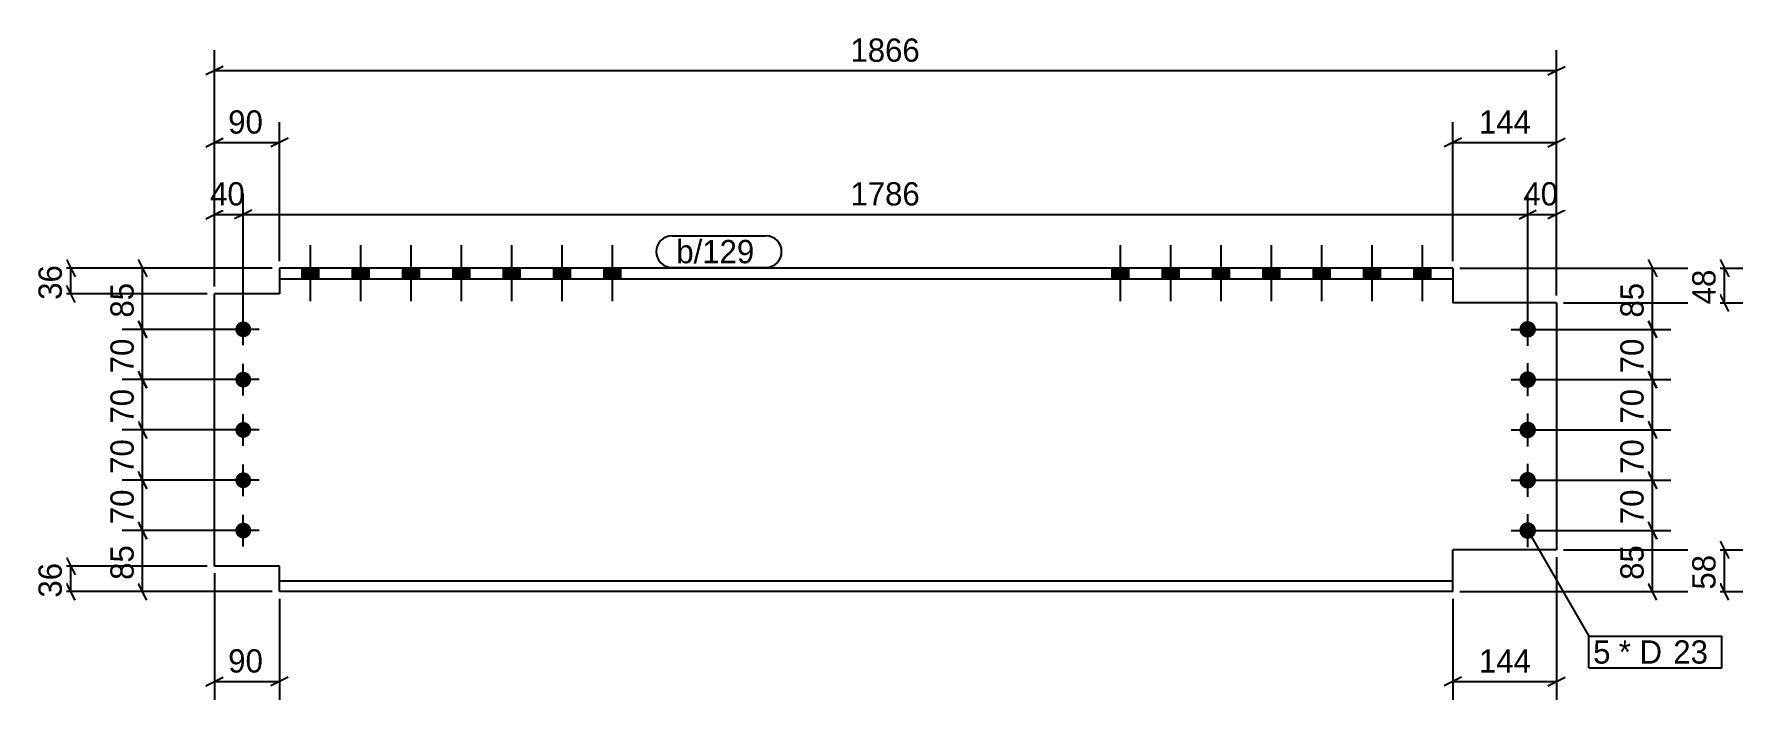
# Model space of a CAD drawing. Header units: millimetres. Extents: x 32 to 9704, y 32 to 958.
# Drawn here: x 7327 to 9704, y 32 to 958 of the extents above.
import ezdxf

# ---------------------------------------------------------------- set-up
doc = ezdxf.new("R2010")
doc.units = ezdxf.units.MM
doc.styles.add('Comic Sans MS', font='COMIC.TTF', dxfattribs={"height": 0.2})

msp = doc.modelspace()

# ---------------------------------------------------------------- hatches: boundary and pattern name
at = {"linetype": 'Continuous'}
for points in [[(7699.6, 618), (7722.6, 618), (7722.6, 632.6), (7699.6, 632.6)], [(7699.6, 618), (7722.6, 618), (7722.6, 632.6), (7699.6, 632.6)], [(7769.6, 618), (7792.6, 618), (7792.6, 632.6), (7769.6, 632.6)], [(7769.6, 618), (7792.6, 618), (7792.6, 632.6), (7769.6, 632.6)], [(7839.6, 618), (7862.6, 618), (7862.6, 632.6), (7839.6, 632.6)], [(7839.6, 618), (7862.6, 618), (7862.6, 632.6), (7839.6, 632.6)], [(7909.6, 618), (7932.6, 618), (7932.6, 632.6), (7909.6, 632.6)], [(7909.6, 618), (7932.6, 618), (7932.6, 632.6), (7909.6, 632.6)], [(7979.6, 618), (8002.6, 618), (8002.6, 632.6), (7979.6, 632.6)], [(7979.6, 618), (8002.6, 618), (8002.6, 632.6), (7979.6, 632.6)], [(8049.6, 618), (8072.6, 618), (8072.6, 632.6), (8049.6, 632.6)], [(8049.6, 618), (8072.6, 618), (8072.6, 632.6), (8049.6, 632.6)], [(8119.6, 618), (8142.6, 618), (8142.6, 632.6), (8119.6, 632.6)], [(8119.6, 618), (8142.6, 618), (8142.6, 632.6), (8119.6, 632.6)], [(8849, 632.6), (8826, 632.6), (8826, 618), (8849, 618)], [(8849.1, 632.6), (8826.1, 632.6), (8826.1, 618), (8849.1, 618)], [(8919, 632.6), (8896, 632.6), (8896, 618), (8919, 618)], [(8919.1, 632.6), (8896.1, 632.6), (8896.1, 618), (8919.1, 618)], [(8989, 632.6), (8966, 632.6), (8966, 618), (8989, 618)], [(8989.1, 632.6), (8966.1, 632.6), (8966.1, 618), (8989.1, 618)], [(9059, 632.6), (9036, 632.6), (9036, 618), (9059, 618)], [(9059.1, 632.6), (9036.1, 632.6), (9036.1, 618), (9059.1, 618)], [(9129, 632.6), (9106, 632.6), (9106, 618), (9129, 618)], [(9129.1, 632.6), (9106.1, 632.6), (9106.1, 618), (9129.1, 618)], [(9199, 632.6), (9176, 632.6), (9176, 618), (9199, 618)], [(9199.1, 632.6), (9176.1, 632.6), (9176.1, 618), (9199.1, 618)], [(9269, 632.6), (9246, 632.6), (9246, 618), (9269, 618)], [(9269.1, 632.6), (9246.1, 632.6), (9246.1, 618), (9269.1, 618)], [(7607.1, 547.6, -1), (7629.1, 547.6, -1)], [(9393, 547.6, -1), (9416, 547.6, -1)], [(7607.1, 477.6, -1), (7629.1, 477.6, -1)], [(9393, 477.6, -1), (9416, 477.6, -1)], [(7607.1, 407.6, -1), (7629.1, 407.6, -1)], [(9393, 407.6, -1), (9416, 407.6, -1)], [(7607.1, 337.6, -1), (7629.1, 337.6, -1)], [(9393, 337.6, -1), (9416, 337.6, -1)], [(7607.1, 267.6, -1), (7629.1, 267.6, -1)], [(9393, 267.6, -1), (9416, 267.6, -1)]]:
    msp.add_hatch(color=3, dxfattribs=at).paths.add_polyline_path(points)

# ---------------------------------------------------------------- linework, layer by layer
at = {"color": 8, "linetype": 'Continuous'}
for p, q in [((7590.1, 913.6), (7566.1, 901.6)), ((7578.1, 907.6), (9444.5, 907.6)), ((9432.5, 901.6), (9456.5, 913.6)), ((7668.4, 642.6), (7668.4, 836)), ((9300.3, 642.6), (9300.3, 836)), ((7566.1, 801.6), (7590.1, 813.6)), ((7680.4, 813.6), (7656.4, 801.6)), ((9312.3, 813.6), (9288.3, 801.6)), ((9432.5, 801.6), (9456.5, 813.6)), ((7578.1, 807.6), (7668.4, 807.6)), ((9300.3, 807.6), (9444.5, 807.6)), ((7566.1, 701.6), (7590.1, 713.6)), ((7578.1, 607), (7578.1, 736)), ((7630.1, 713.6), (7606.1, 701.6)), ((7618.1, 557.6), (7618.1, 736)), ((9392.5, 701.6), (9416.5, 713.6)), ((9404.5, 557.6), (9404.5, 736)), ((9456.5, 713.6), (9432.5, 701.6)), ((9444.5, 594.6), (9444.5, 736)), ((7578.1, 707.6), (7618.1, 707.6)), ((9404.5, 707.6), (9444.5, 707.6)), ((7372.1, 644.6), (7384.1, 620.6)), ((7472.1, 644.6), (7484.1, 620.6)), ((9572.1, 644.6), (9584.1, 620.6)), ((9672.1, 644.6), (9684.1, 620.6)), ((7378.1, 597), (7378.1, 632.6)), ((7658.4, 632.6), (7449.7, 632.6)), ((7478.1, 547.6), (7478.1, 632.6)), ((9310.3, 632.6), (9603.7, 632.6)), ((9578.1, 547.6), (9578.1, 632.6)), ((9678.1, 584.6), (9678.1, 632.6)), ((7384.1, 585), (7372.1, 609)), ((9684.1, 572.6), (9672.1, 596.6)), ((7608.1, 547.6), (7449.7, 547.6)), ((7484.1, 535.6), (7472.1, 559.6)), ((9414.5, 547.6), (9603.7, 547.6)), ((9584.1, 535.6), (9572.1, 559.6)), ((7608.1, 477.6), (7449.7, 477.6)), ((7484.1, 465.6), (7472.1, 489.6)), ((9414.5, 477.6), (9603.7, 477.6)), ((9584.1, 465.6), (9572.1, 489.6)), ((7608.1, 407.6), (7449.7, 407.6)), ((7472.1, 419.6), (7484.1, 395.6)), ((7478.1, 337.6), (7478.1, 407.6)), ((9414.5, 407.6), (9603.7, 407.6)), ((9584.1, 395.6), (9572.1, 419.6)), ((7608.1, 337.6), (7449.7, 337.6)), ((7484.1, 325.6), (7472.1, 349.6)), ((9414.5, 337.6), (9603.7, 337.6)), ((9584.1, 325.6), (9572.1, 349.6)), ((7608.1, 267.6), (7449.7, 267.6)), ((7484.1, 255.6), (7472.1, 279.6)), ((9414.5, 267.6), (9603.7, 267.6)), ((9584.1, 255.6), (9572.1, 279.6)), ((9672.1, 252.6), (9684.1, 228.6)), ((9678.1, 182.6), (9678.1, 240.6)), ((7372.1, 230.2), (7384.1, 206.2)), ((7378.1, 182.6), (7378.1, 218.2)), ((9444.5, 230.6), (9444.5, 32)), ((7384.1, 170.6), (7372.1, 194.6)), ((7484.1, 170.6), (7472.1, 194.6)), ((7578.1, 208.2), (7578.1, 32)), ((9584.1, 170.6), (9572.1, 194.6)), ((9684.1, 170.6), (9672.1, 194.6)), ((7658.4, 182.6), (7449.7, 182.6)), ((7668.4, 172.6), (7668.4, 32)), ((9300.3, 172.6), (9300.3, 32)), ((9310.3, 182.6), (9603.7, 182.6)), ((7566.1, 51.6), (7590.1, 63.6)), ((7578.1, 57.6), (7668.4, 57.6)), ((7680.4, 63.6), (7656.4, 51.6)), ((9312.3, 63.6), (9288.3, 51.6)), ((9300.3, 57.6), (9444.5, 57.6)), ((9432.5, 51.6), (9456.5, 63.6))]:
    msp.add_line(p, q, dxfattribs=at)
at = {"color": 3, "linetype": 'Continuous'}
for p, q in [((7711.1, 664.8), (7711.1, 586.6)), ((7711.1, 664.8), (7711.1, 586.6)), ((7781.1, 664.8), (7781.1, 586.6)), ((7781.1, 664.8), (7781.1, 586.6)), ((7851.1, 664.8), (7851.1, 586.6)), ((7851.1, 664.8), (7851.1, 586.6)), ((7921.1, 664.8), (7921.1, 586.6)), ((7921.1, 664.8), (7921.1, 586.6)), ((7991.1, 664.8), (7991.1, 586.6)), ((7991.1, 664.8), (7991.1, 586.6)), ((8061.1, 664.8), (8061.1, 586.6)), ((8061.1, 664.8), (8061.1, 586.6)), ((8131.1, 664.8), (8131.1, 586.6)), ((8131.1, 664.8), (8131.1, 586.6)), ((8837.5, 664.8), (8837.5, 586.6)), ((8837.6, 664.8), (8837.6, 586.6)), ((8907.5, 664.8), (8907.5, 586.6)), ((8907.6, 664.8), (8907.6, 586.6)), ((8977.5, 664.8), (8977.5, 586.6)), ((8977.6, 664.8), (8977.6, 586.6)), ((9047.5, 664.8), (9047.5, 586.6)), ((9047.6, 664.8), (9047.6, 586.6)), ((9117.5, 664.8), (9117.5, 586.6)), ((9117.6, 664.8), (9117.6, 586.6)), ((9187.5, 664.8), (9187.5, 586.6)), ((9187.6, 664.8), (9187.6, 586.6)), ((9257.5, 664.8), (9257.5, 586.6)), ((9257.6, 664.8), (9257.6, 586.6)), ((7699.6, 632.6), (7699.6, 618)), ((7699.6, 632.6), (7699.6, 618)), ((7722.6, 632.6), (7722.6, 618)), ((7722.6, 632.6), (7722.6, 618)), ((7769.6, 632.6), (7769.6, 618)), ((7769.6, 632.6), (7769.6, 618)), ((7792.6, 632.6), (7792.6, 618)), ((7792.6, 632.6), (7792.6, 618)), ((7839.6, 632.6), (7839.6, 618)), ((7839.6, 632.6), (7839.6, 618)), ((7862.6, 632.6), (7862.6, 618)), ((7862.6, 632.6), (7862.6, 618)), ((7909.6, 632.6), (7909.6, 618)), ((7909.6, 632.6), (7909.6, 618)), ((7932.6, 632.6), (7932.6, 618)), ((7932.6, 632.6), (7932.6, 618)), ((7979.6, 632.6), (7979.6, 618)), ((7979.6, 632.6), (7979.6, 618)), ((8002.6, 632.6), (8002.6, 618)), ((8002.6, 632.6), (8002.6, 618)), ((8049.6, 632.6), (8049.6, 618)), ((8049.6, 632.6), (8049.6, 618)), ((8072.6, 632.6), (8072.6, 618)), ((8072.6, 632.6), (8072.6, 618)), ((8119.6, 632.6), (8119.6, 618)), ((8119.6, 632.6), (8119.6, 618)), ((8142.6, 632.6), (8142.6, 618)), ((8142.6, 632.6), (8142.6, 618)), ((8826, 632.6), (8826, 618)), ((8826.1, 632.6), (8826.1, 618)), ((8849, 632.6), (8849, 618)), ((8849.1, 632.6), (8849.1, 618)), ((8896, 632.6), (8896, 618)), ((8896.1, 632.6), (8896.1, 618)), ((8919, 632.6), (8919, 618)), ((8919.1, 632.6), (8919.1, 618)), ((8966, 632.6), (8966, 618)), ((8966.1, 632.6), (8966.1, 618)), ((8989, 632.6), (8989, 618)), ((8989.1, 632.6), (8989.1, 618)), ((9036, 632.6), (9036, 618)), ((9036.1, 632.6), (9036.1, 618)), ((9059, 632.6), (9059, 618)), ((9059.1, 632.6), (9059.1, 618)), ((9106, 632.6), (9106, 618)), ((9106.1, 632.6), (9106.1, 618)), ((9129, 632.6), (9129, 618)), ((9129.1, 632.6), (9129.1, 618)), ((9176, 632.6), (9176, 618)), ((9176.1, 632.6), (9176.1, 618)), ((9199, 632.6), (9199, 618)), ((9199.1, 632.6), (9199.1, 618)), ((9246, 632.6), (9246, 618)), ((9246.1, 632.6), (9246.1, 618)), ((9269, 632.6), (9269, 618)), ((9269.1, 632.6), (9269.1, 618)), ((9404.5, 524.6), (9404.5, 570.6)), ((7640.1, 547.6), (7596.1, 547.6)), ((7618.1, 525.6), (7618.1, 569.6)), ((9381.5, 547.6), (9427.5, 547.6)), ((7618.1, 455.6), (7618.1, 499.6)), ((9404.5, 454.6), (9404.5, 500.6)), ((7640.1, 477.6), (7596.1, 477.6)), ((9381.5, 477.6), (9427.5, 477.6)), ((7618.1, 385.6), (7618.1, 429.6)), ((9404.5, 384.6), (9404.5, 430.6)), ((7640.1, 407.6), (7596.1, 407.6)), ((9381.5, 407.6), (9427.5, 407.6)), ((7618.1, 315.6), (7618.1, 359.6)), ((9404.5, 314.6), (9404.5, 360.6)), ((7640.1, 337.6), (7596.1, 337.6)), ((9381.5, 337.6), (9427.5, 337.6)), ((7618.1, 245.6), (7618.1, 289.6)), ((9404.5, 244.6), (9404.5, 290.6)), ((7640.1, 267.6), (7596.1, 267.6)), ((9381.5, 267.6), (9427.5, 267.6))]:
    msp.add_line(p, q, dxfattribs=at)
at = {"color": 7, "linetype": 'Continuous'}
for p, q in [((7668.4, 632.6), (7668.4, 618)), ((9300.3, 632.6), (7668.4, 632.6)), ((7668.4, 618), (7668.4, 597)), ((7668.4, 618), (9300.3, 618)), ((9300.3, 632.6), (9300.3, 618)), ((9300.3, 618), (9300.3, 584.6)), ((7668.4, 597), (7578.1, 597)), ((7578.1, 218.2), (7578.1, 597)), ((9444.5, 584.6), (9300.3, 584.6)), ((9444.5, 584.6), (9444.5, 240.6)), ((9444.5, 240.6), (9300.3, 240.6)), ((9300.3, 182.6), (9300.3, 240.6)), ((7668.4, 218.2), (7578.1, 218.2)), ((7668.4, 182.6), (7668.4, 218.2)), ((9300.3, 197.2), (7668.4, 197.2)), ((9300.3, 182.6), (7668.4, 182.6)), ((9674.7, 76.4), (9674.7, 120.4))]:
    msp.add_line(p, q, dxfattribs=at)

# ---------------------------------------------------------------- wipeouts: each hides what was drawn before it
at = {"color": 0}
msp.add_wipeout([(9521.6, 82.4), (9521.6, 114.4), (9495.5, 114.4), (9495.5, 82.4)], dxfattribs=at)

# ---------------------------------------------------------------- next in the draw order: wipeouts: each hides what was drawn before it
for points in [[(8566.4, 913.6), (8566.4, 958.4), (8456.2, 958.4), (8456.2, 913.6)], [(7655.7, 813.6), (7655.7, 858.4), (7590.8, 858.4), (7590.8, 813.6)], [(9414.5, 813.6), (9414.5, 858.4), (9330.3, 858.4), (9330.3, 813.6)], [(7630.6, 713.6), (7630.6, 758.4), (7565.6, 758.4), (7565.6, 713.6)], [(9457, 713.6), (9457, 758.4), (9392.1, 758.4), (9392.1, 713.6)], [(8338.9, 639.6), (8338.9, 671.6), (8220.4, 671.6), (8220.4, 639.6)], [(7472.1, 622.6), (7427.3, 622.6), (7427.3, 557.6), (7472.1, 557.6)], [(9572.1, 622.6), (9527.3, 622.6), (9527.3, 557.6), (9572.1, 557.6)], [(7472.1, 405.1), (7427.3, 405.1), (7427.3, 340.1), (7472.1, 340.1)], [(7655.7, 63.6), (7655.7, 108.4), (7590.8, 108.4), (7590.8, 63.6)], [(9414.5, 63.6), (9414.5, 108.4), (9330.3, 108.4), (9330.3, 63.6)], [(9521.6, 82.4), (9521.6, 114.4), (9495.5, 114.4), (9495.5, 82.4)]]:
    msp.add_wipeout(points, dxfattribs=at)

# ---------------------------------------------------------------- next in the draw order: linework, layer by layer
at = {"color": 8, "linetype": 'Continuous'}
for p, q in [((7578.1, 607), (7578.1, 936)), ((9444.5, 594.6), (9444.5, 936)), ((7578.1, 607), (7578.1, 836)), ((9444.5, 594.6), (9444.5, 836)), ((7630.1, 713.6), (7606.1, 701.6)), ((7618.1, 557.6), (7618.1, 736)), ((9392.5, 701.6), (9416.5, 713.6)), ((9404.5, 557.6), (9404.5, 736)), ((7618.1, 707.6), (9404.5, 707.6)), ((7658.4, 632.6), (7349.7, 632.6)), ((9310.3, 632.6), (9703.7, 632.6)), ((7568.1, 597), (7349.7, 597)), ((9454.5, 584.6), (9703.7, 584.6)), ((7608.1, 547.6), (7449.7, 547.6)), ((7472.1, 559.6), (7484.1, 535.6)), ((7478.1, 477.6), (7478.1, 547.6)), ((9414.5, 547.6), (9603.7, 547.6)), ((9572.1, 559.6), (9584.1, 535.6)), ((9578.1, 477.6), (9578.1, 547.6)), ((7608.1, 407.6), (7449.7, 407.6)), ((7484.1, 395.6), (7472.1, 419.6)), ((7608.1, 337.6), (7449.7, 337.6)), ((7472.1, 349.6), (7484.1, 325.6)), ((7478.1, 267.6), (7478.1, 337.6))]:
    msp.add_line(p, q, dxfattribs=at)
at = {"color": 7, "linetype": 'Continuous'}
for p in [(9404.5, 267.6), (9489.5, 76.4)]:
    msp.add_line(p, (9489.5, 120.4), dxfattribs=at)

# ---------------------------------------------------------------- next in the draw order: texts
at = {"color": 3, "style": 'Comic Sans MS'}
for s, height, p in [('1866', 32.38, (8462.6, 920)), ('90', 32.38, (7597.2, 820)), ('144', 32.38, (9336.7, 820)), ('40', 32.38, (7572, 720)), ('40', 32.38, (9398.5, 720)), ('90', 32.38, (7597.2, 70)), ('144', 32.38, (9336.7, 70)), ('5', 32.4, (9495.5, 82.4))]:
    msp.add_text(s, height=height, dxfattribs=at).set_placement(p)
for s, p in [('85', (7465.7, 564)), ('85', (9565.7, 564)), ('70', (7465.7, 346.5))]:
    msp.add_text(s, height=32.38, rotation=90.0002, dxfattribs=at).set_placement(p)

# ---------------------------------------------------------------- next in the draw order: wipeouts: each hides what was drawn before it
at = {"color": 0}
for points in [[(8338.9, 639.6), (8338.9, 671.6), (8220.4, 671.6), (8220.4, 639.6)], [(9597.4, 82.4), (9597.4, 114.4), (9531.2, 114.4), (9531.2, 82.4)]]:
    msp.add_wipeout(points, dxfattribs=at)

# ---------------------------------------------------------------- next in the draw order: linework, layer by layer
at = {"color": 7, "linetype": 'Continuous'}
for p, q in [((8214.4, 677.6), (8344.9, 677.6)), ((8214.4, 633.6), (8344.9, 633.6))]:
    msp.add_line(p, q, dxfattribs=at)
for centre, start, end in [((8214.4, 655.6), 90, 270), ((8344.9, 655.6), 270, 90)]:
    msp.add_arc(centre, 22, start, end, dxfattribs=at)

# ---------------------------------------------------------------- next in the draw order: texts
at = {"color": 3, "style": 'Comic Sans MS'}
msp.add_text('b/129', height=32.38, dxfattribs=at).set_placement((8220.4, 639.6))

# ---------------------------------------------------------------- next in the draw order: wipeouts: each hides what was drawn before it
at = {"color": 0}
for points in [[(8566.4, 713.6), (8566.4, 758.4), (8456.2, 758.4), (8456.2, 713.6)], [(7372.1, 647.3), (7327.3, 647.3), (7327.3, 582.3), (7372.1, 582.3)], [(9672.1, 641.1), (9627.3, 641.1), (9627.3, 576.1), (9672.1, 576.1)], [(7472.1, 545.1), (7427.3, 545.1), (7427.3, 480.1), (7472.1, 480.1)], [(9572.1, 545.1), (9527.3, 545.1), (9527.3, 480.1), (9572.1, 480.1)], [(7472.1, 335.1), (7427.3, 335.1), (7427.3, 270.1), (7472.1, 270.1)], [(9597.4, 82.4), (9597.4, 114.4), (9531.2, 114.4), (9531.2, 82.4)]]:
    msp.add_wipeout(points, dxfattribs=at)

# ---------------------------------------------------------------- next in the draw order: linework, layer by layer
at = {"color": 8, "linetype": 'Continuous'}
for p, q in [((7608.1, 477.6), (7449.7, 477.6)), ((7472.1, 489.6), (7484.1, 465.6)), ((7478.1, 407.6), (7478.1, 477.6)), ((9414.5, 477.6), (9603.7, 477.6)), ((9572.1, 489.6), (9584.1, 465.6)), ((9578.1, 407.6), (9578.1, 477.6)), ((7608.1, 267.6), (7449.7, 267.6)), ((7472.1, 279.6), (7484.1, 255.6)), ((7478.1, 182.6), (7478.1, 267.6))]:
    msp.add_line(p, q, dxfattribs=at)

# ---------------------------------------------------------------- next in the draw order: texts
at = {"color": 3, "style": 'Comic Sans MS'}
for s, p in [('1786', (8462.6, 720)), ('* D', (9531.2, 82.4))]:
    msp.add_text(s, height=32.38, dxfattribs=at).set_placement(p)
for s, p in [('36', (7365.7, 588.7)), ('48', (9665.7, 582.5)), ('70', (7465.7, 486.5)), ('70', (9565.7, 486.5)), ('70', (7465.7, 276.5))]:
    msp.add_text(s, height=32.38, rotation=90.0002, dxfattribs=at).set_placement(p)

# ---------------------------------------------------------------- next in the draw order: wipeouts: each hides what was drawn before it
at = {"color": 0}
msp.add_wipeout([(9659.1, 82.4), (9659.1, 114.4), (9607, 114.4), (9607, 82.4)], dxfattribs=at)

# ---------------------------------------------------------------- next in the draw order: wipeouts: each hides what was drawn before it
for points in [[(7472.1, 475.1), (7427.3, 475.1), (7427.3, 410.1), (7472.1, 410.1)], [(9572.1, 475.1), (9527.3, 475.1), (9527.3, 410.1), (9572.1, 410.1)], [(7472.1, 257.6), (7427.3, 257.6), (7427.3, 192.6), (7472.1, 192.6)], [(9659.1, 82.4), (9659.1, 114.4), (9607, 114.4), (9607, 82.4)]]:
    msp.add_wipeout(points, dxfattribs=at)

# ---------------------------------------------------------------- next in the draw order: linework, layer by layer
at = {"color": 8, "linetype": 'Continuous'}
for p, q in [((9414.5, 407.6), (9603.7, 407.6)), ((9572.1, 419.6), (9584.1, 395.6)), ((9578.1, 337.6), (9578.1, 407.6)), ((7568.1, 218.2), (7349.7, 218.2)), ((7658.4, 182.6), (7349.7, 182.6))]:
    msp.add_line(p, q, dxfattribs=at)
at = {"color": 7, "linetype": 'Continuous'}
for p, q in [((9489.5, 120.4), (9674.7, 120.4)), ((9489.5, 76.4), (9674.7, 76.4))]:
    msp.add_line(p, q, dxfattribs=at)

# ---------------------------------------------------------------- next in the draw order: texts
at = {"color": 3, "style": 'Comic Sans MS'}
for s, p in [('70', (7465.7, 416.5)), ('70', (9565.7, 416.5)), ('85', (7465.7, 199))]:
    msp.add_text(s, height=32.38, rotation=90.0002, dxfattribs=at).set_placement(p)
msp.add_text('23', height=32.38, dxfattribs=at).set_placement((9607, 82.4))

# ---------------------------------------------------------------- next in the draw order: wipeouts: each hides what was drawn before it
at = {"color": 0}
for points in [[(9572.1, 405.1), (9527.3, 405.1), (9527.3, 340.1), (9572.1, 340.1)], [(7372.1, 232.9), (7327.3, 232.9), (7327.3, 167.9), (7372.1, 167.9)]]:
    msp.add_wipeout(points, dxfattribs=at)

# ---------------------------------------------------------------- next in the draw order: linework, layer by layer
at = {"color": 8, "linetype": 'Continuous'}
for p, q in [((9414.5, 337.6), (9603.7, 337.6)), ((9572.1, 349.6), (9584.1, 325.6)), ((9578.1, 267.6), (9578.1, 337.6))]:
    msp.add_line(p, q, dxfattribs=at)

# ---------------------------------------------------------------- next in the draw order: texts
at = {"color": 3, "style": 'Comic Sans MS'}
for s, p in [('70', (9565.7, 346.5)), ('36', (7365.7, 174.3))]:
    msp.add_text(s, height=32.38, rotation=90.0002, dxfattribs=at).set_placement(p)

# ---------------------------------------------------------------- next in the draw order: wipeouts: each hides what was drawn before it
at = {"color": 0}
msp.add_wipeout([(9572.1, 335.1), (9527.3, 335.1), (9527.3, 270.1), (9572.1, 270.1)], dxfattribs=at)

# ---------------------------------------------------------------- next in the draw order: linework, layer by layer
at = {"color": 8, "linetype": 'Continuous'}
for p, q in [((9414.5, 267.6), (9603.7, 267.6)), ((9572.1, 279.6), (9584.1, 255.6)), ((9578.1, 182.6), (9578.1, 267.6))]:
    msp.add_line(p, q, dxfattribs=at)

# ---------------------------------------------------------------- next in the draw order: texts
at = {"color": 3, "style": 'Comic Sans MS'}
msp.add_text('70', height=32.38, rotation=90.0002, dxfattribs=at).set_placement((9565.7, 276.5))

# ---------------------------------------------------------------- next in the draw order: wipeouts: each hides what was drawn before it
at = {"color": 0}
msp.add_wipeout([(9572.1, 257.6), (9527.3, 257.6), (9527.3, 192.6), (9572.1, 192.6)], dxfattribs=at)

# ---------------------------------------------------------------- next in the draw order: linework, layer by layer
at = {"color": 8, "linetype": 'Continuous'}
for p, q in [((9454.5, 240.6), (9703.7, 240.6)), ((9310.3, 182.6), (9703.7, 182.6))]:
    msp.add_line(p, q, dxfattribs=at)

# ---------------------------------------------------------------- next in the draw order: texts
at = {"color": 3, "style": 'Comic Sans MS'}
msp.add_text('85', height=32.38, rotation=90.0002, dxfattribs=at).set_placement((9565.7, 199))

# ---------------------------------------------------------------- next in the draw order: wipeouts: each hides what was drawn before it
at = {"color": 0}
msp.add_wipeout([(9672.1, 244.1), (9627.3, 244.1), (9627.3, 179.1), (9672.1, 179.1)], dxfattribs=at)

# ---------------------------------------------------------------- next in the draw order: texts
at = {"color": 3, "style": 'Comic Sans MS'}
msp.add_text('58', height=32.38, rotation=90.0002, dxfattribs=at).set_placement((9665.7, 185.5))

doc.saveas('drawing.dxf')
